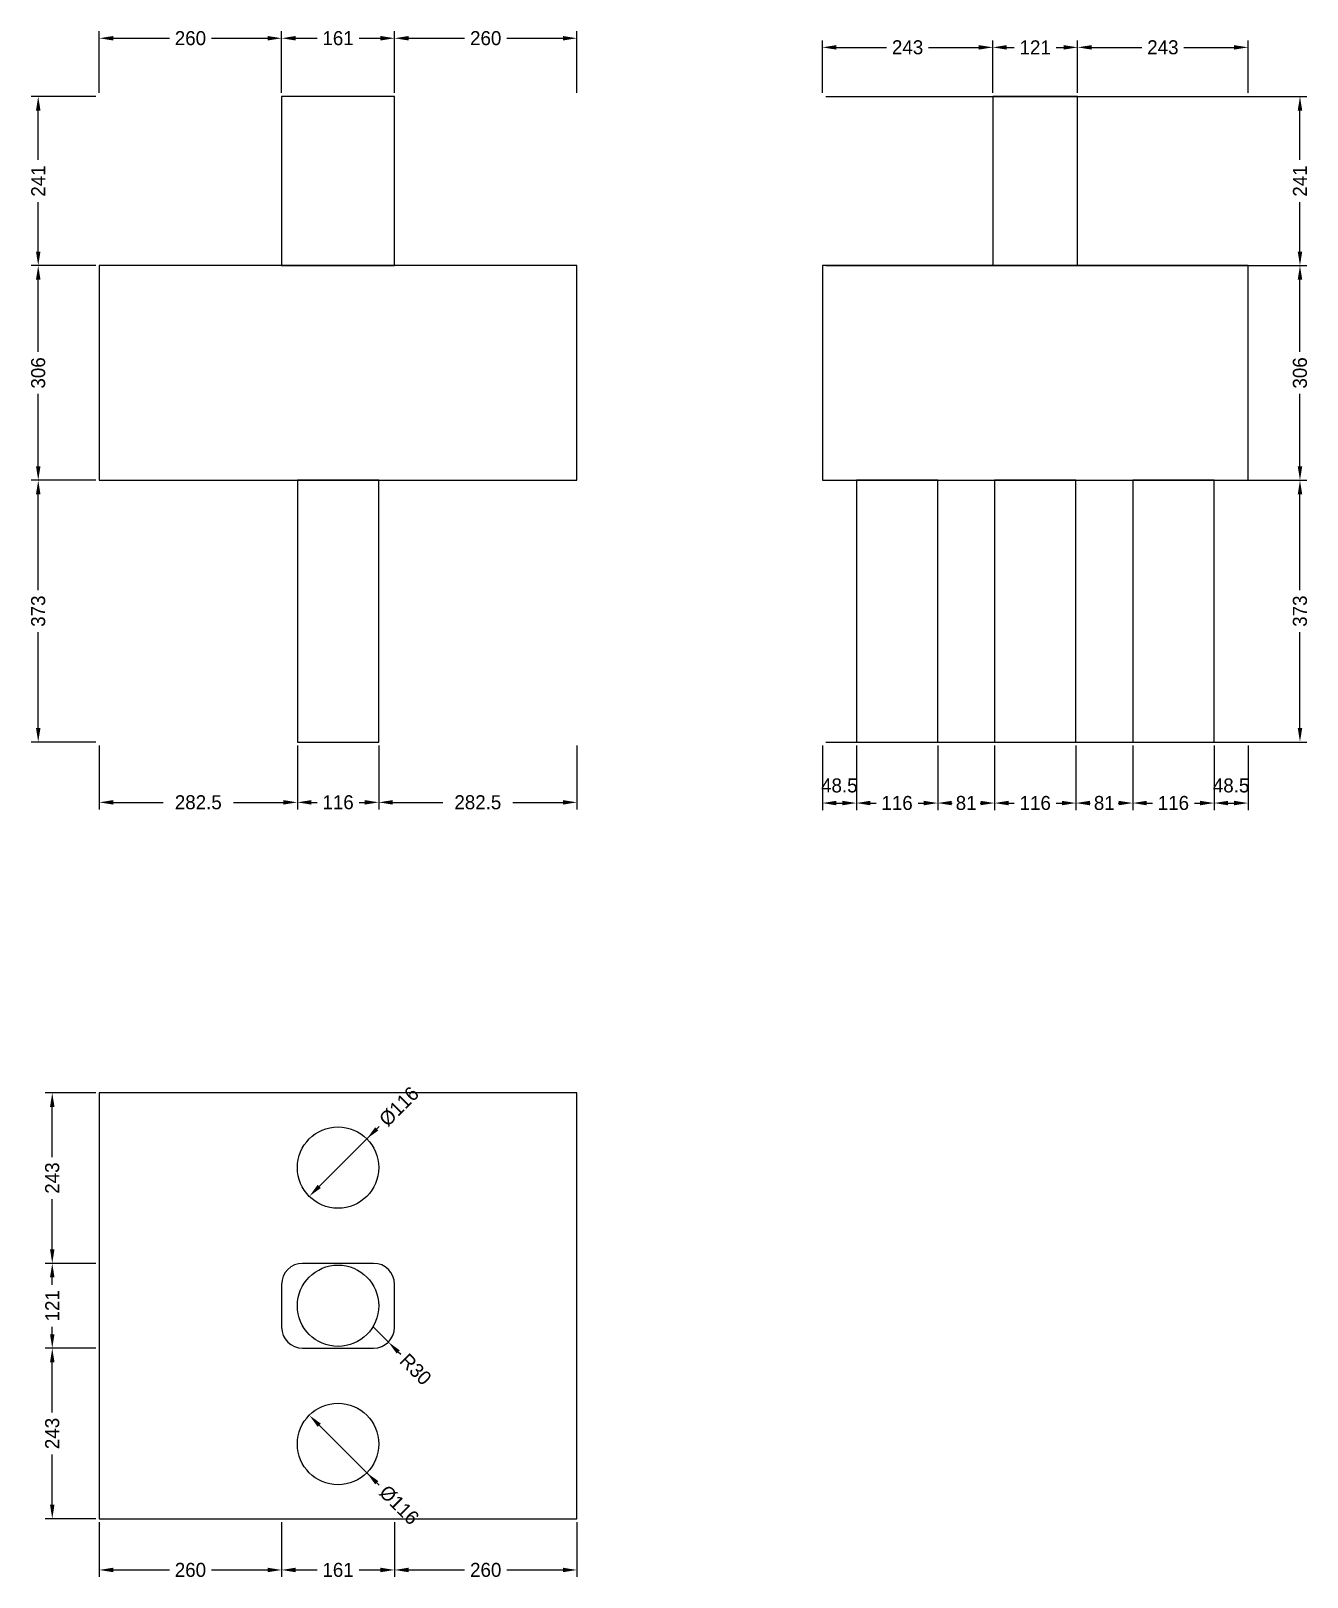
# Model space of a CAD drawing. Header units: metres. Extents: x -97 to 1722, y -83 to 2120.
import ezdxf

# ---------------------------------------------------------------- set-up
doc = ezdxf.new("R2010")
doc.units = ezdxf.units.M
for name, color, linetype in [('chengtai', 7, 'Continuous'), ('dunzhu', 7, 'Continuous'), ('zhuangji', 7, 'Continuous')]:
    doc.layers.add(name, color=color, linetype=linetype)

# ---------------------------------------------------------------- blocks, each defined once
blk = doc.blocks.new('_CLOSEDFILLED')
at = {"color": 0, "linetype": 'BYBLOCK'}
blk.add_solid([(-1, 0.16), (0, 0), (-1, -0.16)], dxfattribs=at)

msp = doc.modelspace()

# ---------------------------------------------------------------- linework, layer by layer
at = {"color": 7}
for p, q in [((0, 2032), (0, 2120)), ((260, 2032), (260, 2120)), ((260, 2032), (260, 2120)), ((421, 2032), (421, 2120)), ((421, 2032), (421, 2120)), ((681, 2032), (681, 2120)), ((20, 2110), (100, 2110)), ((160, 2110), (240, 2110)), ((280, 2110), (310.5, 2110)), ((370.5, 2110), (401, 2110)), ((441, 2110), (521, 2110)), ((581, 2110), (661, 2110)), ((1031, 2032), (1031, 2107)), ((1051, 2097), (1122.5, 2097)), ((1182.5, 2097), (1254, 2097)), ((1274, 2032), (1274, 2107)), ((1274, 2032), (1274, 2107)), ((1294, 2097), (1304.5, 2097)), ((1364.5, 2097), (1375, 2097)), ((1395, 2032), (1395, 2107)), ((1395, 2032), (1395, 2107)), ((1415, 2097), (1486.5, 2097)), ((1546.5, 2097), (1618, 2097)), ((1638, 2032), (1638, 2107)), ((-5, 2027), (-97, 2027)), ((-87, 1936.5), (-87, 2007)), ((1036, 2027), (1722, 2027)), ((1712, 1936.5), (1712, 2007)), ((-87, 1806), (-87, 1876.5)), ((1712, 1806), (1712, 1876.5)), ((-5, 1786), (-97, 1786)), ((-5, 1786), (-97, 1786)), ((1036, 1786), (1722, 1786)), ((1036, 1786), (1722, 1786)), ((-87, 1663), (-87, 1766)), ((1712, 1663), (1712, 1766)), ((-87, 1500), (-87, 1603)), ((1712, 1500), (1712, 1603)), ((-5, 1480), (-97, 1480)), ((-5, 1480), (-97, 1480)), ((1036, 1480), (1722, 1480)), ((1036, 1480), (1722, 1480)), ((-87, 1323.5), (-87, 1460)), ((1712, 1323.5), (1712, 1460)), ((-87, 1127), (-87, 1263.5)), ((1712, 1127), (1712, 1263.5)), ((-5, 1107), (-97, 1107)), ((0, 1102), (0, 1011)), ((282.5, 1102), (282.5, 1011)), ((282.5, 1102), (282.5, 1011)), ((398.5, 1102), (398.5, 1011)), ((398.5, 1102), (398.5, 1011)), ((681, 1102), (681, 1011)), ((1031, 1102), (1031, 1010)), ((1036, 1107), (1722, 1107)), ((1079.5, 1102), (1079.5, 1010)), ((1079.5, 1102), (1079.5, 1010)), ((1195.5, 1102), (1195.5, 1010)), ((1195.5, 1102), (1195.5, 1010)), ((1276.5, 1102), (1276.5, 1010)), ((1276.5, 1102), (1276.5, 1010)), ((1392.5, 1102), (1392.5, 1010)), ((1392.5, 1102), (1392.5, 1010)), ((1473.5, 1102), (1473.5, 1010)), ((1473.5, 1102), (1473.5, 1010)), ((1589.5, 1102), (1589.5, 1010)), ((1589.5, 1102), (1589.5, 1010)), ((1638, 1102), (1638, 1010)), ((20, 1021), (91.2, 1021)), ((191.2, 1021), (262.5, 1021)), ((302.5, 1021), (310.5, 1021)), ((370.5, 1021), (378.5, 1021)), ((418.5, 1021), (489.8, 1021)), ((589.8, 1021), (661, 1021)), ((1051, 1020), (1059.5, 1020)), ((1099.5, 1020), (1107.5, 1020)), ((1167.5, 1020), (1175.5, 1020)), ((1215.5, 1020), (1216, 1020)), ((1256, 1020), (1256.5, 1020)), ((1296.5, 1020), (1304.5, 1020)), ((1364.5, 1020), (1372.5, 1020)), ((1412.5, 1020), (1413, 1020)), ((1453, 1020), (1453.5, 1020)), ((1493.5, 1020), (1501.5, 1020)), ((1561.5, 1020), (1569.5, 1020)), ((1609.5, 1020), (1618, 1020)), ((-5, 607), (-77, 607)), ((-67, 515.5), (-67, 587)), ((395.7, 555.7), (313.6, 473.6)), ((399.2, 559.2), (395.7, 555.7)), ((-67, 384), (-67, 455.5)), ((-5, 364), (-77, 364)), ((-5, 364), (-77, 364)), ((-67, 333.5), (-67, 344)), ((-67, 263), (-67, 273.5)), ((391, 273), (412.2, 251.8)), ((-5, 243), (-77, 243)), ((-5, 243), (-77, 243)), ((-67, 151.5), (-67, 223)), ((429.9, 234.1), (426.4, 237.6)), ((395.7, 51.3), (313.6, 133.4)), ((-67, 20), (-67, 91.5)), ((399.2, 47.8), (395.7, 51.3)), ((-5, 0), (-77, 0)), ((0, -5), (0, -83)), ((260, -5), (260, -83)), ((260, -5), (260, -83)), ((421, -5), (421, -83)), ((421, -5), (421, -83)), ((681, -5), (681, -83)), ((20, -73), (100, -73)), ((160, -73), (240, -73)), ((280, -73), (310.5, -73)), ((370.5, -73), (401, -73)), ((441, -73), (521, -73)), ((581, -73), (661, -73))]:
    msp.add_line(p, q, dxfattribs=at)
at = {"layer": 'chengtai'}
for points in [[(0, 1480), (681, 1480), (681, 1786), (0, 1786), (0, 1480)], [(1031, 1480), (1638, 1480), (1638, 1786), (1031, 1786), (1031, 1480)], [(0, 0), (681, 0), (681, 607), (0, 607), (0, 0)]]:
    msp.add_lwpolyline(points, dxfattribs=at)
at = {"layer": 'Defpoints', "color": 7}
for p in [(0, 2110), (260, 2110), (421, 2110), (1031, 2097), (1274, 2097), (1395, 2097), (0, 2027), (0, 2027), (260, 2027), (260, 2027), (421, 2027), (421, 2027), (681, 2027), (1031, 2027), (1031, 2027), (1274, 2027), (1274, 2027), (1395, 2027), (1395, 2027), (1638, 2027), (-87, 1786), (0, 1786), (0, 1786), (1031, 1786), (1031, 1786), (1712, 1786), (-87, 1480), (0, 1480), (0, 1480), (1031, 1480), (1031, 1480), (1712, 1480), (-87, 1107), (0, 1107), (0, 1107), (282.5, 1107), (282.5, 1107), (398.5, 1107), (398.5, 1107), (681, 1107), (1031, 1107), (1031, 1107), (1079.5, 1107), (1079.5, 1107), (1195.5, 1107), (1195.5, 1107), (1276.5, 1107), (1276.5, 1107), (1392.5, 1107), (1392.5, 1107), (1473.5, 1107), (1473.5, 1107), (1589.5, 1107), (1589.5, 1107), (1638, 1107), (1712, 1107), (0, 1021), (282.5, 1021), (398.5, 1021), (1031, 1020), (1079.5, 1020), (1195.5, 1020), (1276.5, 1020), (1392.5, 1020), (1473.5, 1020), (1589.5, 1020), (0, 607), (381.5, 541.5), (340.5, 500.5), (-67, 364), (0, 364), (0, 364), (391, 273), (-67, 243), (0, 243), (0, 243), (412.2, 251.8), (340.5, 106.5), (381.5, 65.5), (-67, 0), (0, 0), (0, 0), (260, 0), (260, 0), (421, 0), (421, 0), (681, 0), (0, -73), (260, -73), (421, -73)]:
    msp.add_point(p, dxfattribs=at)
at = {"layer": 'dunzhu'}
for p, q in [((391, 364), (290, 364)), ((260, 334), (260, 273)), ((421, 273), (421, 334)), ((290, 243), (391, 243))]:
    msp.add_line(p, q, dxfattribs=at)
for points in [[(260, 1786), (421, 1786), (421, 2027), (260, 2027), (260, 1786)], [(1274, 1786), (1395, 1786), (1395, 2027), (1274, 2027), (1274, 1786)]]:
    msp.add_lwpolyline(points, dxfattribs=at)
for centre, start, end in [((290, 334), 90, 180), ((391, 334), 0, 90), ((290, 273), 180, 270), ((391, 273), 270, 360)]:
    msp.add_arc(centre, 30, start, end, dxfattribs=at)
at = {"layer": 'zhuangji'}
for points in [[(282.5, 1107), (398.5, 1107), (398.5, 1480), (282.5, 1480), (282.5, 1107)], [(1079.5, 1107), (1195.5, 1107), (1195.5, 1480), (1079.5, 1480), (1079.5, 1107)], [(1276.5, 1107), (1392.5, 1107), (1392.5, 1480), (1276.5, 1480), (1276.5, 1107)], [(1473.5, 1107), (1589.5, 1107), (1589.5, 1480), (1473.5, 1480), (1473.5, 1107)]]:
    msp.add_lwpolyline(points, dxfattribs=at)
for centre in [(340.5, 500.5), (340.5, 500.5), (340.5, 303.5), (340.5, 303.5), (340.5, 106.5), (340.5, 106.5)]:
    msp.add_circle(centre, 58, dxfattribs=at)

# ---------------------------------------------------------------- block references
at = {"color": 7, "xscale": 20, "yscale": 20}
for p, rotation in [((0, 2110), 180), ((260, 2110), 180), ((421, 2110), 180), ((1031, 2097), 180), ((1274, 2097), 180), ((1395, 2097), 180), ((-87, 2027), 90), ((1712, 2027), 90), ((-87, 1786), 270), ((-87, 1786), 90), ((1712, 1786), 270), ((1712, 1786), 90), ((-87, 1480), 270), ((1712, 1480), 270), ((-87, 1480), 90), ((1712, 1480), 90), ((-87, 1107), 270), ((1712, 1107), 270), ((0, 1021), 180), ((282.5, 1021), 180), ((398.5, 1021), 180), ((1031, 1020), 180), ((1079.5, 1020), 180), ((1195.5, 1020), 180), ((1276.5, 1020), 180), ((1392.5, 1020), 180), ((1473.5, 1020), 180), ((1589.5, 1020), 180), ((-67, 607), 90), ((381.5, 541.5), 225), ((299.5, 459.5), 225), ((-67, 364), 270), ((-67, 364), 90), ((-67, 243), 270), ((-67, 243), 90), ((412.2, 251.8), 135), ((299.5, 147.5), 135), ((381.5, 65.5), 135), ((-67, 0), 270), ((0, -73), 180), ((260, -73), 180), ((421, -73), 180)]:
    msp.add_blockref('_CLOSEDFILLED', p, dxfattribs=dict(at, rotation=rotation))
for p in [(260, 2110), (421, 2110), (681, 2110), (1274, 2097), (1395, 2097), (1638, 2097), (282.5, 1021), (398.5, 1021), (681, 1021), (1079.5, 1020), (1195.5, 1020), (1276.5, 1020), (1392.5, 1020), (1473.5, 1020), (1589.5, 1020), (1638, 1020), (260, -73), (421, -73), (681, -73)]:
    msp.add_blockref('_CLOSEDFILLED', p, dxfattribs=at)

# ---------------------------------------------------------------- texts
at = {"color": 7, "char_height": 20, "attachment_point": 5}
for s, insert in [('260', (130, 2110)), ('161', (340.5, 2110)), ('260', (551, 2110)), ('243', (1152.5, 2097)), ('121', (1334.5, 2097)), ('243', (1516.5, 2097)), ('48.5', (1055.2, 1045)), ('48.5', (1613.8, 1045)), ('282.5', (141.2, 1021)), ('116', (340.5, 1021)), ('282.5', (539.8, 1021)), ('116', (1137.5, 1020)), ('81', (1236, 1020)), ('116', (1334.5, 1020)), ('81', (1433, 1020)), ('116', (1531.5, 1020)), ('260', (130, -73)), ('161', (340.5, -73)), ('260', (551, -73))]:
    msp.add_mtext(s, dxfattribs=dict(at, insert=insert))
for s, insert, rotation in [('241', (-87, 1906.5), 90), ('241', (1712, 1906.5), 90), ('306', (-87, 1633), 90), ('306', (1712, 1633), 90), ('373', (-87, 1293.5), 90), ('373', (1712, 1293.5), 90), ('%%c116', (427.5, 587.5), 45), ('243', (-67, 485.5), 90), ('121', (-67, 303.5), 90), ('R30', (451.1, 212.9), 315), ('243', (-67, 121.5), 90), ('%%c116', (427.5, 19.5), 315)]:
    msp.add_mtext(s, dxfattribs=dict(at, insert=insert, rotation=rotation))

doc.saveas('drawing.dxf')
